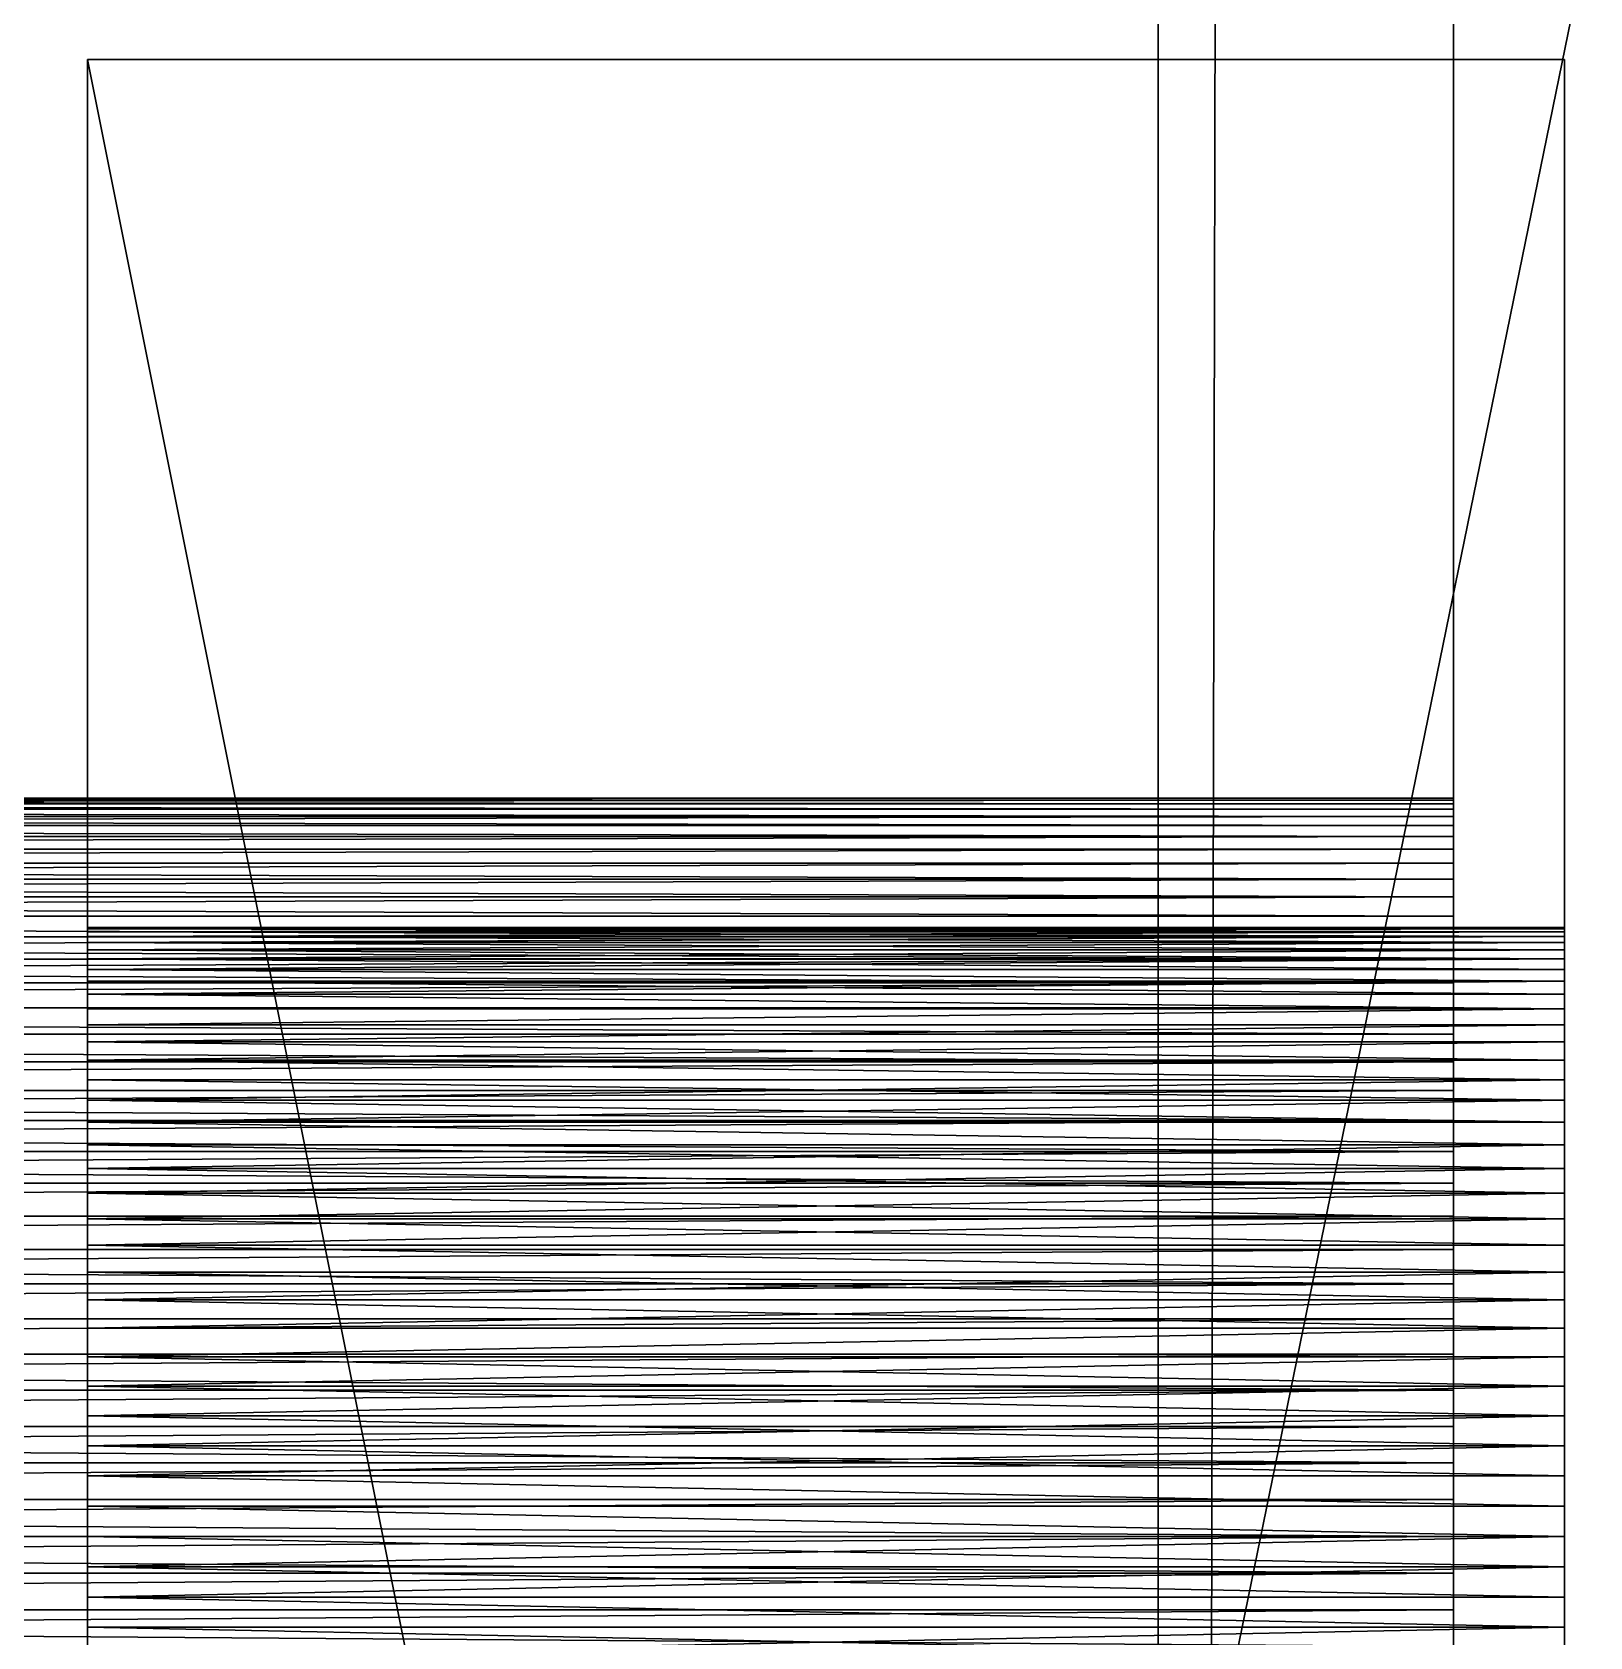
# Model space of a CAD drawing. Header units: millimetres. Extents: x 0 to 520, y -2 to 382.
# Drawn here: x 506.15 to 510.369, y 75.728 to 80.074 of the extents above; entities that cross this region are included whole.
import ezdxf

# ---------------------------------------------------------------- set-up
doc = ezdxf.new("R2010")
doc.units = ezdxf.units.MM

msp = doc.modelspace()

# ---------------------------------------------------------------- linework, layer by layer
at = {"layer": 'BRASS', "color": 52}
for points in [[(499.5, 359.5, 90), (520, 380, 90), (499.5, 20.5, 90)], [(499.5, 20.5, 90), (520, 380, 90), (520, 0, 90)], [(520, 380, 98), (510, 370, 98), (510, 10, 98)], [(520, 380, 98), (510, 10, 98), (520, 0, 98)], [(510, 370, 102.2), (509.2, 369.2, 102.2), (509.2, 10.8, 102.2)], [(510, 370, 102.2), (509.2, 10.8, 102.2), (510, 10, 102.2)], [(510, 10, 102.2), (510, 10, 98), (510, 370, 98)], [(510, 10, 102.2), (510, 370, 98), (510, 370, 102.2)], [(509.2, 369.2, 103), (10.8, 369.2, 103), (10.8, 10.8, 103)], [(509.2, 369.2, 103), (10.8, 10.8, 103), (509.2, 10.8, 103)], [(509.2, 10.8, 103), (509.2, 10.8, 102.2), (509.2, 369.2, 102.2)], [(509.2, 10.8, 103), (509.2, 369.2, 102.2), (509.2, 369.2, 103)], [(506.3, 80, 69), (506.3, 80, 85), (510.3, 80, 69)], [(510.3, 80, 69), (506.3, 80, 85), (510.3, 80, 85)], [(510.3, 60, 85), (510.3, 80, 85), (506.3, 80, 85)], [(506.3, 60, 85), (510.3, 60, 85), (506.3, 80, 85)], [(510.3, 80, 69), (510.3, 60, 69), (506.3, 80, 69)], [(510.3, 60, 69), (506.3, 60, 69), (506.3, 80, 69)], [(506.3, 80, 69), (506.3, 60, 69), (506.3, 64.3269, 70.3827)], [(506.3, 80, 69), (506.3, 64.3269, 70.3827), (506.3, 75.6731, 70.3827)], [(506.3, 80, 69), (506.3, 77.504, 71.3214), (506.3, 77.5359, 71.3972)], [(506.3, 80, 69), (506.3, 77.4683, 71.2473), (506.3, 77.504, 71.3214)], [(506.3, 80, 69), (506.3, 77.4289, 71.175), (506.3, 77.4683, 71.2473)], [(506.3, 80, 69), (506.3, 77.386, 71.1048), (506.3, 77.4289, 71.175)], [(506.3, 80, 69), (506.3, 77.3397, 71.0368), (506.3, 77.386, 71.1048)], [(506.3, 80, 69), (506.3, 77.29, 70.9712), (506.3, 77.3397, 71.0368)], [(506.3, 80, 69), (506.3, 77.2371, 70.9082), (506.3, 77.29, 70.9712)], [(506.3, 80, 69), (506.3, 77.1812, 70.8479), (506.3, 77.2371, 70.9082)], [(506.3, 80, 69), (506.3, 77.1223, 70.7905), (506.3, 77.1812, 70.8479)], [(506.3, 80, 69), (506.3, 77.0606, 70.736), (506.3, 77.1223, 70.7905)], [(506.3, 80, 69), (506.3, 76.9963, 70.6847), (506.3, 77.0606, 70.736)], [(506.3, 80, 69), (506.3, 76.9295, 70.6367), (506.3, 76.9963, 70.6847)], [(506.3, 80, 69), (506.3, 76.8604, 70.5921), (506.3, 76.9295, 70.6367)], [(506.3, 80, 69), (506.3, 76.7891, 70.5509), (506.3, 76.8604, 70.5921)], [(506.3, 80, 69), (506.3, 76.7159, 70.5134), (506.3, 76.7891, 70.5509)], [(506.3, 80, 69), (506.3, 76.6409, 70.4796), (506.3, 76.7159, 70.5134)], [(506.3, 80, 69), (506.3, 76.5643, 70.4495), (506.3, 76.6409, 70.4796)], [(506.3, 80, 69), (506.3, 76.4863, 70.4233), (506.3, 76.5643, 70.4495)], [(506.3, 80, 69), (506.3, 76.4071, 70.401), (506.3, 76.4863, 70.4233)], [(506.3, 80, 69), (506.3, 76.3269, 70.3827), (506.3, 76.4071, 70.401)], [(506.3, 80, 69), (506.3, 76.2459, 70.3684), (506.3, 76.3269, 70.3827)], [(506.3, 80, 69), (506.3, 76.1643, 70.3582), (506.3, 76.2459, 70.3684)], [(506.3, 80, 69), (506.3, 76.0822, 70.3521), (506.3, 76.1643, 70.3582)], [(506.3, 80, 69), (506.3, 76, 70.35), (506.3, 76.0822, 70.3521)], [(506.3, 80, 69), (506.3, 75.9178, 70.3521), (506.3, 76, 70.35)], [(506.3, 80, 69), (506.3, 75.8357, 70.3582), (506.3, 75.9178, 70.3521)], [(506.3, 80, 69), (506.3, 75.7541, 70.3684), (506.3, 75.8357, 70.3582)], [(506.3, 80, 69), (506.3, 75.6731, 70.3827), (506.3, 75.7541, 70.3684)], [(506.3, 77.5641, 71.4745), (506.3, 80, 69), (506.3, 77.5359, 71.3972)], [(506.3, 77.5883, 71.5531), (506.3, 80, 69), (506.3, 77.5641, 71.4745)], [(506.3, 77.6086, 71.6328), (506.3, 80, 69), (506.3, 77.5883, 71.5531)], [(506.3, 77.6249, 71.7135), (506.3, 80, 69), (506.3, 77.6086, 71.6328)], [(506.3, 77.6372, 71.7948), (506.3, 80, 69), (506.3, 77.6249, 71.7135)], [(506.3, 77.6454, 71.8767), (506.3, 80, 69), (506.3, 77.6372, 71.7948)], [(506.3, 77.6495, 71.9589), (506.3, 80, 69), (506.3, 77.6454, 71.8767)], [(506.3, 77.6495, 72.0411), (506.3, 80, 69), (506.3, 77.6495, 71.9589)], [(506.3, 77.6454, 72.1233), (506.3, 80, 69), (506.3, 77.6495, 72.0411)], [(506.3, 77.6372, 72.2052), (506.3, 80, 69), (506.3, 77.6454, 72.1233)], [(506.3, 77.6249, 72.2865), (506.3, 80, 69), (506.3, 77.6372, 72.2052)], [(506.3, 77.6086, 72.3672), (506.3, 80, 69), (506.3, 77.6249, 72.2865)], [(506.3, 77.5883, 72.4469), (506.3, 80, 69), (506.3, 77.6086, 72.3672)], [(506.3, 77.5641, 72.5255), (506.3, 80, 69), (506.3, 77.5883, 72.4469)], [(506.3, 77.5359, 72.6028), (506.3, 80, 69), (506.3, 77.5641, 72.5255)], [(506.3, 77.504, 72.6786), (506.3, 80, 69), (506.3, 77.5359, 72.6028)], [(506.3, 80, 85), (506.3, 64.8604, 73.4079), (506.3, 60, 85)], [(506.3, 80, 85), (506.3, 76.0822, 73.6479), (506.3, 76, 73.65)], [(506.3, 80, 85), (506.3, 76.1643, 73.6418), (506.3, 76.0822, 73.6479)], [(506.3, 80, 85), (506.3, 76.2459, 73.6316), (506.3, 76.1643, 73.6418)], [(506.3, 80, 85), (506.3, 76.3269, 73.6173), (506.3, 76.2459, 73.6316)], [(506.3, 80, 85), (506.3, 76.4071, 73.599), (506.3, 76.3269, 73.6173)], [(506.3, 80, 85), (506.3, 80, 69), (506.3, 77.504, 72.6786)], [(506.3, 80, 85), (506.3, 76.4863, 73.5767), (506.3, 76.4071, 73.599)], [(506.3, 80, 85), (506.3, 76.5643, 73.5505), (506.3, 76.4863, 73.5767)], [(506.3, 80, 85), (506.3, 76.6409, 73.5204), (506.3, 76.5643, 73.5505)], [(506.3, 80, 85), (506.3, 76.7159, 73.4866), (506.3, 76.6409, 73.5204)], [(506.3, 80, 85), (506.3, 76.7891, 73.4491), (506.3, 76.7159, 73.4866)], [(506.3, 80, 85), (506.3, 76.8604, 73.4079), (506.3, 76.7891, 73.4491)], [(506.3, 80, 85), (506.3, 76.9295, 73.3633), (506.3, 76.8604, 73.4079)], [(506.3, 80, 85), (506.3, 76.9963, 73.3153), (506.3, 76.9295, 73.3633)], [(506.3, 80, 85), (506.3, 77.0606, 73.264), (506.3, 76.9963, 73.3153)], [(506.3, 80, 85), (506.3, 75.2109, 73.4491), (506.3, 75.1396, 73.4079)], [(506.3, 80, 85), (506.3, 77.1223, 73.2095), (506.3, 77.0606, 73.264)], [(506.3, 80, 85), (506.3, 75.2841, 73.4866), (506.3, 75.2109, 73.4491)], [(506.3, 80, 85), (506.3, 77.1812, 73.1521), (506.3, 77.1223, 73.2095)], [(506.3, 80, 85), (506.3, 75.3591, 73.5204), (506.3, 75.2841, 73.4866)], [(506.3, 80, 85), (506.3, 77.2371, 73.0918), (506.3, 77.1812, 73.1521)], [(506.3, 80, 85), (506.3, 75.4357, 73.5505), (506.3, 75.3591, 73.5204)], [(506.3, 80, 85), (506.3, 77.29, 73.0288), (506.3, 77.2371, 73.0918)], [(506.3, 80, 85), (506.3, 75.5137, 73.5767), (506.3, 75.4357, 73.5505)], [(506.3, 80, 85), (506.3, 77.3397, 72.9632), (506.3, 77.29, 73.0288)], [(506.3, 80, 85), (506.3, 75.5929, 73.599), (506.3, 75.5137, 73.5767)], [(506.3, 80, 85), (506.3, 77.386, 72.8952), (506.3, 77.3397, 72.9632)], [(506.3, 80, 85), (506.3, 75.6731, 73.6173), (506.3, 75.5929, 73.599)], [(506.3, 80, 85), (506.3, 77.4289, 72.825), (506.3, 77.386, 72.8952)], [(506.3, 80, 85), (506.3, 75.7541, 73.6316), (506.3, 75.6731, 73.6173)], [(506.3, 80, 85), (506.3, 77.4683, 72.7527), (506.3, 77.4289, 72.825)], [(506.3, 80, 85), (506.3, 75.8357, 73.6418), (506.3, 75.7541, 73.6316)], [(506.3, 80, 85), (506.3, 77.504, 72.6786), (506.3, 77.4683, 72.7527)], [(506.3, 80, 85), (506.3, 75.1396, 73.4079), (506.3, 64.8604, 73.4079)], [(506.3, 80, 85), (506.3, 75.9178, 73.6479), (506.3, 75.8357, 73.6418)], [(506.3, 80, 85), (506.3, 76, 73.65), (506.3, 75.9178, 73.6479)], [(510.3, 60, 69), (510.3, 80, 69), (510.3, 64.3269, 70.3827)], [(510.3, 64.3269, 70.3827), (510.3, 80, 69), (510.3, 75.6731, 70.3827)], [(510.3, 77.504, 71.3214), (510.3, 80, 69), (510.3, 77.5359, 71.3972)], [(510.3, 77.4683, 71.2473), (510.3, 80, 69), (510.3, 77.504, 71.3214)], [(510.3, 77.4289, 71.175), (510.3, 80, 69), (510.3, 77.4683, 71.2473)], [(510.3, 77.386, 71.1048), (510.3, 80, 69), (510.3, 77.4289, 71.175)], [(510.3, 77.3397, 71.0368), (510.3, 80, 69), (510.3, 77.386, 71.1048)], [(510.3, 77.29, 70.9712), (510.3, 80, 69), (510.3, 77.3397, 71.0368)], [(510.3, 77.2371, 70.9082), (510.3, 80, 69), (510.3, 77.29, 70.9712)], [(510.3, 77.1812, 70.8479), (510.3, 80, 69), (510.3, 77.2371, 70.9082)], [(510.3, 77.1223, 70.7905), (510.3, 80, 69), (510.3, 77.1812, 70.8479)], [(510.3, 77.0606, 70.736), (510.3, 80, 69), (510.3, 77.1223, 70.7905)], [(510.3, 76.9963, 70.6847), (510.3, 80, 69), (510.3, 77.0606, 70.736)], [(510.3, 76.9295, 70.6367), (510.3, 80, 69), (510.3, 76.9963, 70.6847)], [(510.3, 76.8604, 70.5921), (510.3, 80, 69), (510.3, 76.9295, 70.6367)], [(510.3, 76.7891, 70.5509), (510.3, 80, 69), (510.3, 76.8604, 70.5921)], [(510.3, 76.7159, 70.5134), (510.3, 80, 69), (510.3, 76.7891, 70.5509)], [(510.3, 76.6409, 70.4796), (510.3, 80, 69), (510.3, 76.7159, 70.5134)], [(510.3, 76.5643, 70.4495), (510.3, 80, 69), (510.3, 76.6409, 70.4796)], [(510.3, 76.4863, 70.4233), (510.3, 80, 69), (510.3, 76.5643, 70.4495)], [(510.3, 76.4071, 70.401), (510.3, 80, 69), (510.3, 76.4863, 70.4233)], [(510.3, 76.3269, 70.3827), (510.3, 80, 69), (510.3, 76.4071, 70.401)], [(510.3, 76.2459, 70.3684), (510.3, 80, 69), (510.3, 76.3269, 70.3827)], [(510.3, 76.1643, 70.3582), (510.3, 80, 69), (510.3, 76.2459, 70.3684)], [(510.3, 76.0822, 70.3521), (510.3, 80, 69), (510.3, 76.1643, 70.3582)], [(510.3, 76, 70.35), (510.3, 80, 69), (510.3, 76.0822, 70.3521)], [(510.3, 75.9178, 70.3521), (510.3, 80, 69), (510.3, 76, 70.35)], [(510.3, 75.8357, 70.3582), (510.3, 80, 69), (510.3, 75.9178, 70.3521)], [(510.3, 75.7541, 70.3684), (510.3, 80, 69), (510.3, 75.8357, 70.3582)], [(510.3, 75.6731, 70.3827), (510.3, 80, 69), (510.3, 75.7541, 70.3684)], [(510.3, 80, 69), (510.3, 77.5641, 71.4745), (510.3, 77.5359, 71.3972)], [(510.3, 80, 69), (510.3, 77.5883, 71.5531), (510.3, 77.5641, 71.4745)], [(510.3, 80, 69), (510.3, 77.6086, 71.6328), (510.3, 77.5883, 71.5531)], [(510.3, 80, 69), (510.3, 77.6249, 71.7135), (510.3, 77.6086, 71.6328)], [(510.3, 80, 69), (510.3, 77.6372, 71.7948), (510.3, 77.6249, 71.7135)], [(510.3, 80, 69), (510.3, 77.6454, 71.8767), (510.3, 77.6372, 71.7948)], [(510.3, 80, 69), (510.3, 77.6495, 71.9589), (510.3, 77.6454, 71.8767)], [(510.3, 80, 69), (510.3, 77.6495, 72.0411), (510.3, 77.6495, 71.9589)], [(510.3, 80, 69), (510.3, 77.6454, 72.1233), (510.3, 77.6495, 72.0411)], [(510.3, 80, 69), (510.3, 77.6372, 72.2052), (510.3, 77.6454, 72.1233)], [(510.3, 80, 69), (510.3, 77.6249, 72.2865), (510.3, 77.6372, 72.2052)], [(510.3, 80, 69), (510.3, 77.6086, 72.3672), (510.3, 77.6249, 72.2865)], [(510.3, 80, 69), (510.3, 77.5883, 72.4469), (510.3, 77.6086, 72.3672)], [(510.3, 80, 69), (510.3, 77.5641, 72.5255), (510.3, 77.5883, 72.4469)], [(510.3, 80, 69), (510.3, 77.5359, 72.6028), (510.3, 77.5641, 72.5255)], [(510.3, 80, 69), (510.3, 77.504, 72.6786), (510.3, 77.5359, 72.6028)], [(510.3, 64.8604, 73.4079), (510.3, 80, 85), (510.3, 60, 85)], [(510.3, 76.0822, 73.6479), (510.3, 80, 85), (510.3, 76, 73.65)], [(510.3, 76.1643, 73.6418), (510.3, 80, 85), (510.3, 76.0822, 73.6479)], [(510.3, 76.2459, 73.6316), (510.3, 80, 85), (510.3, 76.1643, 73.6418)], [(510.3, 76.3269, 73.6173), (510.3, 80, 85), (510.3, 76.2459, 73.6316)], [(510.3, 76.4071, 73.599), (510.3, 80, 85), (510.3, 76.3269, 73.6173)], [(510.3, 80, 69), (510.3, 80, 85), (510.3, 77.504, 72.6786)], [(510.3, 76.4863, 73.5767), (510.3, 80, 85), (510.3, 76.4071, 73.599)], [(510.3, 76.5643, 73.5505), (510.3, 80, 85), (510.3, 76.4863, 73.5767)], [(510.3, 76.6409, 73.5204), (510.3, 80, 85), (510.3, 76.5643, 73.5505)], [(510.3, 76.7159, 73.4866), (510.3, 80, 85), (510.3, 76.6409, 73.5204)], [(510.3, 76.7891, 73.4491), (510.3, 80, 85), (510.3, 76.7159, 73.4866)], [(510.3, 76.8604, 73.4079), (510.3, 80, 85), (510.3, 76.7891, 73.4491)], [(510.3, 76.9295, 73.3633), (510.3, 80, 85), (510.3, 76.8604, 73.4079)], [(510.3, 76.9963, 73.3153), (510.3, 80, 85), (510.3, 76.9295, 73.3633)], [(510.3, 77.0606, 73.264), (510.3, 80, 85), (510.3, 76.9963, 73.3153)], [(510.3, 75.2109, 73.4491), (510.3, 80, 85), (510.3, 75.1396, 73.4079)], [(510.3, 77.1223, 73.2095), (510.3, 80, 85), (510.3, 77.0606, 73.264)], [(510.3, 75.2841, 73.4866), (510.3, 80, 85), (510.3, 75.2109, 73.4491)], [(510.3, 77.1812, 73.1521), (510.3, 80, 85), (510.3, 77.1223, 73.2095)], [(510.3, 75.3591, 73.5204), (510.3, 80, 85), (510.3, 75.2841, 73.4866)], [(510.3, 77.2371, 73.0918), (510.3, 80, 85), (510.3, 77.1812, 73.1521)], [(510.3, 75.4357, 73.5505), (510.3, 80, 85), (510.3, 75.3591, 73.5204)], [(510.3, 77.29, 73.0288), (510.3, 80, 85), (510.3, 77.2371, 73.0918)], [(510.3, 75.5137, 73.5767), (510.3, 80, 85), (510.3, 75.4357, 73.5505)], [(510.3, 77.3397, 72.9632), (510.3, 80, 85), (510.3, 77.29, 73.0288)], [(510.3, 75.5929, 73.599), (510.3, 80, 85), (510.3, 75.5137, 73.5767)], [(510.3, 77.386, 72.8952), (510.3, 80, 85), (510.3, 77.3397, 72.9632)], [(510.3, 75.6731, 73.6173), (510.3, 80, 85), (510.3, 75.5929, 73.599)], [(510.3, 77.4289, 72.825), (510.3, 80, 85), (510.3, 77.386, 72.8952)], [(510.3, 75.7541, 73.6316), (510.3, 80, 85), (510.3, 75.6731, 73.6173)], [(510.3, 77.4683, 72.7527), (510.3, 80, 85), (510.3, 77.4289, 72.825)], [(510.3, 75.8357, 73.6418), (510.3, 80, 85), (510.3, 75.7541, 73.6316)], [(510.3, 77.504, 72.6786), (510.3, 80, 85), (510.3, 77.4683, 72.7527)], [(510.3, 75.1396, 73.4079), (510.3, 80, 85), (510.3, 64.8604, 73.4079)], [(510.3, 75.9178, 73.6479), (510.3, 80, 85), (510.3, 75.8357, 73.6418)], [(510.3, 76, 73.65), (510.3, 80, 85), (510.3, 75.9178, 73.6479)], [(510.3, 77.6454, 72.1233), (506.3, 77.6495, 72.0411), (510.3, 77.6495, 72.0411)], [(506.3, 77.6454, 72.1233), (506.3, 77.6495, 72.0411), (510.3, 77.6454, 72.1233)], [(510.3, 77.6495, 72.0411), (506.3, 77.6495, 71.9589), (510.3, 77.6495, 71.9589)], [(510.3, 77.6495, 71.9589), (506.3, 77.6495, 71.9589), (510.3, 77.6454, 71.8767)], [(506.3, 77.6495, 72.0411), (506.3, 77.6495, 71.9589), (510.3, 77.6495, 72.0411)], [(506.3, 77.6495, 71.9589), (506.3, 77.6454, 71.8767), (510.3, 77.6454, 71.8767)], [(510.3, 77.6372, 72.2052), (506.3, 77.6454, 72.1233), (510.3, 77.6454, 72.1233)], [(506.3, 77.6372, 72.2052), (506.3, 77.6454, 72.1233), (510.3, 77.6372, 72.2052)], [(510.3, 77.6454, 71.8767), (506.3, 77.6372, 71.7948), (510.3, 77.6372, 71.7948)], [(506.3, 77.6454, 71.8767), (506.3, 77.6372, 71.7948), (510.3, 77.6454, 71.8767)], [(510.3, 77.6249, 72.2865), (506.3, 77.6372, 72.2052), (510.3, 77.6372, 72.2052)], [(506.3, 77.6249, 72.2865), (506.3, 77.6372, 72.2052), (510.3, 77.6249, 72.2865)], [(510.3, 77.6372, 71.7948), (506.3, 77.6249, 71.7135), (510.3, 77.6249, 71.7135)], [(506.3, 77.6372, 71.7948), (506.3, 77.6249, 71.7135), (510.3, 77.6372, 71.7948)], [(510.3, 77.6086, 72.3672), (506.3, 77.6249, 72.2865), (510.3, 77.6249, 72.2865)], [(506.3, 77.6086, 72.3672), (506.3, 77.6249, 72.2865), (510.3, 77.6086, 72.3672)], [(510.3, 77.6249, 71.7135), (506.3, 77.6086, 71.6328), (510.3, 77.6086, 71.6328)], [(506.3, 77.6249, 71.7135), (506.3, 77.6086, 71.6328), (510.3, 77.6249, 71.7135)], [(510.3, 77.5883, 72.4469), (506.3, 77.6086, 72.3672), (510.3, 77.6086, 72.3672)], [(506.3, 77.5883, 72.4469), (506.3, 77.6086, 72.3672), (510.3, 77.5883, 72.4469)], [(506.3, 77.6086, 71.6328), (506.3, 77.5883, 71.5531), (510.3, 77.6086, 71.6328)], [(510.3, 77.6086, 71.6328), (506.3, 77.5883, 71.5531), (510.3, 77.5883, 71.5531)], [(510.3, 77.5641, 72.5255), (506.3, 77.5883, 72.4469), (510.3, 77.5883, 72.4469)], [(506.3, 77.5641, 72.5255), (506.3, 77.5883, 72.4469), (510.3, 77.5641, 72.5255)], [(506.3, 77.5883, 71.5531), (506.3, 77.5641, 71.4745), (510.3, 77.5883, 71.5531)], [(510.3, 77.5883, 71.5531), (506.3, 77.5641, 71.4745), (510.3, 77.5641, 71.4745)], [(510.3, 77.5359, 72.6028), (506.3, 77.5641, 72.5255), (510.3, 77.5641, 72.5255)], [(506.3, 77.5359, 72.6028), (506.3, 77.5641, 72.5255), (510.3, 77.5359, 72.6028)], [(506.3, 77.5641, 71.4745), (506.3, 77.5359, 71.3972), (510.3, 77.5641, 71.4745)], [(510.3, 77.5641, 71.4745), (506.3, 77.5359, 71.3972), (510.3, 77.5359, 71.3972)], [(510.3, 77.504, 72.6786), (506.3, 77.5359, 72.6028), (510.3, 77.5359, 72.6028)], [(506.3, 77.504, 72.6786), (506.3, 77.5359, 72.6028), (510.3, 77.504, 72.6786)], [(510.3, 77.5359, 71.3972), (506.3, 77.5359, 71.3972), (510.3, 77.504, 71.3214)], [(506.3, 77.5359, 71.3972), (506.3, 77.504, 71.3214), (510.3, 77.504, 71.3214)], [(510.3, 77.4683, 72.7527), (506.3, 77.504, 72.6786), (510.3, 77.504, 72.6786)], [(506.3, 77.4683, 72.7527), (506.3, 77.504, 72.6786), (510.3, 77.4683, 72.7527)], [(506.3, 77.504, 71.3214), (506.3, 77.4683, 71.2473), (510.3, 77.504, 71.3214)], [(510.3, 77.504, 71.3214), (506.3, 77.4683, 71.2473), (510.3, 77.4683, 71.2473)], [(506.3, 77.4289, 72.825), (506.3, 77.4683, 72.7527), (510.3, 77.4289, 72.825)], [(510.3, 77.4289, 72.825), (506.3, 77.4683, 72.7527), (510.3, 77.4683, 72.7527)], [(510.3, 77.4683, 71.2473), (506.3, 77.4683, 71.2473), (510.3, 77.4289, 71.175)], [(506.3, 77.4683, 71.2473), (506.3, 77.4289, 71.175), (510.3, 77.4289, 71.175)], [(510.3, 77.386, 72.8952), (506.3, 77.386, 72.8952), (510.3, 77.4289, 72.825)], [(506.3, 77.386, 72.8952), (506.3, 77.4289, 72.825), (510.3, 77.4289, 72.825)], [(506.3, 77.4289, 71.175), (506.3, 77.386, 71.1048), (510.3, 77.4289, 71.175)], [(510.3, 77.4289, 71.175), (506.3, 77.386, 71.1048), (510.3, 77.386, 71.1048)], [(510.3, 77.3397, 72.9632), (506.3, 77.3397, 72.9632), (510.3, 77.386, 72.8952)], [(506.3, 77.3397, 72.9632), (506.3, 77.386, 72.8952), (510.3, 77.386, 72.8952)], [(506.3, 77.386, 71.1048), (506.3, 77.3397, 71.0368), (510.3, 77.386, 71.1048)], [(510.3, 77.386, 71.1048), (506.3, 77.3397, 71.0368), (510.3, 77.3397, 71.0368)], [(506.3, 77.29, 73.0288), (506.3, 77.3397, 72.9632), (510.3, 77.29, 73.0288)], [(510.3, 77.29, 73.0288), (506.3, 77.3397, 72.9632), (510.3, 77.3397, 72.9632)], [(506.3, 77.3397, 71.0368), (506.3, 77.29, 70.9712), (510.3, 77.3397, 71.0368)], [(510.3, 77.3397, 71.0368), (506.3, 77.29, 70.9712), (510.3, 77.29, 70.9712)], [(506.3, 77.2371, 73.0918), (506.3, 77.29, 73.0288), (510.3, 77.2371, 73.0918)], [(510.3, 77.2371, 73.0918), (506.3, 77.29, 73.0288), (510.3, 77.29, 73.0288)], [(510.3, 77.29, 70.9712), (506.3, 77.29, 70.9712), (510.3, 77.2371, 70.9082)], [(506.3, 77.29, 70.9712), (506.3, 77.2371, 70.9082), (510.3, 77.2371, 70.9082)], [(506.3, 77.1812, 73.1521), (506.3, 77.2371, 73.0918), (510.3, 77.1812, 73.1521)], [(510.3, 77.1812, 73.1521), (506.3, 77.2371, 73.0918), (510.3, 77.2371, 73.0918)], [(506.3, 77.2371, 70.9082), (506.3, 77.1812, 70.8479), (510.3, 77.2371, 70.9082)], [(510.3, 77.2371, 70.9082), (506.3, 77.1812, 70.8479), (510.3, 77.1812, 70.8479)], [(506.3, 77.1223, 73.2095), (506.3, 77.1812, 73.1521), (510.3, 77.1223, 73.2095)], [(510.3, 77.1223, 73.2095), (506.3, 77.1812, 73.1521), (510.3, 77.1812, 73.1521)], [(506.3, 77.1812, 70.8479), (506.3, 77.1223, 70.7905), (510.3, 77.1812, 70.8479)], [(510.3, 77.1812, 70.8479), (506.3, 77.1223, 70.7905), (510.3, 77.1223, 70.7905)], [(506.3, 77.0606, 73.264), (506.3, 77.1223, 73.2095), (510.3, 77.0606, 73.264)], [(510.3, 77.0606, 73.264), (506.3, 77.1223, 73.2095), (510.3, 77.1223, 73.2095)], [(510.3, 77.1223, 70.7905), (506.3, 77.1223, 70.7905), (510.3, 77.0606, 70.736)], [(506.3, 77.1223, 70.7905), (506.3, 77.0606, 70.736), (510.3, 77.0606, 70.736)], [(506.3, 76.9963, 73.3153), (506.3, 77.0606, 73.264), (510.3, 76.9963, 73.3153)], [(510.3, 76.9963, 73.3153), (506.3, 77.0606, 73.264), (510.3, 77.0606, 73.264)], [(506.3, 77.0606, 70.736), (506.3, 76.9963, 70.6847), (510.3, 77.0606, 70.736)], [(510.3, 77.0606, 70.736), (506.3, 76.9963, 70.6847), (510.3, 76.9963, 70.6847)], [(506.3, 76.9295, 73.3633), (506.3, 76.9963, 73.3153), (510.3, 76.9295, 73.3633)], [(510.3, 76.9295, 73.3633), (506.3, 76.9963, 73.3153), (510.3, 76.9963, 73.3153)], [(506.3, 76.9963, 70.6847), (506.3, 76.9295, 70.6367), (510.3, 76.9963, 70.6847)], [(510.3, 76.9963, 70.6847), (506.3, 76.9295, 70.6367), (510.3, 76.9295, 70.6367)], [(506.3, 76.8604, 73.4079), (506.3, 76.9295, 73.3633), (510.3, 76.8604, 73.4079)], [(510.3, 76.8604, 73.4079), (506.3, 76.9295, 73.3633), (510.3, 76.9295, 73.3633)], [(506.3, 76.9295, 70.6367), (506.3, 76.8604, 70.5921), (510.3, 76.9295, 70.6367)], [(510.3, 76.9295, 70.6367), (506.3, 76.8604, 70.5921), (510.3, 76.8604, 70.5921)], [(506.3, 76.7891, 73.4491), (506.3, 76.8604, 73.4079), (510.3, 76.7891, 73.4491)], [(510.3, 76.7891, 73.4491), (506.3, 76.8604, 73.4079), (510.3, 76.8604, 73.4079)], [(506.3, 76.8604, 70.5921), (506.3, 76.7891, 70.5509), (510.3, 76.8604, 70.5921)], [(510.3, 76.8604, 70.5921), (506.3, 76.7891, 70.5509), (510.3, 76.7891, 70.5509)], [(510.3, 76.7159, 73.4866), (506.3, 76.7891, 73.4491), (510.3, 76.7891, 73.4491)], [(506.3, 76.7159, 73.4866), (506.3, 76.7891, 73.4491), (510.3, 76.7159, 73.4866)], [(510.3, 76.7891, 70.5509), (506.3, 76.7891, 70.5509), (510.3, 76.7159, 70.5134)], [(506.3, 76.7891, 70.5509), (506.3, 76.7159, 70.5134), (510.3, 76.7159, 70.5134)], [(510.3, 76.6409, 73.5204), (506.3, 76.7159, 73.4866), (510.3, 76.7159, 73.4866)], [(506.3, 76.6409, 73.5204), (506.3, 76.7159, 73.4866), (510.3, 76.6409, 73.5204)], [(506.3, 76.7159, 70.5134), (506.3, 76.6409, 70.4796), (510.3, 76.7159, 70.5134)], [(510.3, 76.7159, 70.5134), (506.3, 76.6409, 70.4796), (510.3, 76.6409, 70.4796)], [(510.3, 76.5643, 73.5505), (506.3, 76.6409, 73.5204), (510.3, 76.6409, 73.5204)], [(506.3, 76.5643, 73.5505), (506.3, 76.6409, 73.5204), (510.3, 76.5643, 73.5505)], [(506.3, 76.6409, 70.4796), (506.3, 76.5643, 70.4495), (510.3, 76.6409, 70.4796)], [(510.3, 76.6409, 70.4796), (506.3, 76.5643, 70.4495), (510.3, 76.5643, 70.4495)], [(510.3, 76.4863, 73.5767), (506.3, 76.4863, 73.5767), (510.3, 76.5643, 73.5505)], [(506.3, 76.4863, 73.5767), (506.3, 76.5643, 73.5505), (510.3, 76.5643, 73.5505)], [(506.3, 76.5643, 70.4495), (506.3, 76.4863, 70.4233), (510.3, 76.5643, 70.4495)], [(510.3, 76.5643, 70.4495), (506.3, 76.4863, 70.4233), (510.3, 76.4863, 70.4233)], [(510.3, 76.4071, 73.599), (506.3, 76.4863, 73.5767), (510.3, 76.4863, 73.5767)], [(506.3, 76.4071, 73.599), (506.3, 76.4863, 73.5767), (510.3, 76.4071, 73.599)], [(510.3, 76.4863, 70.4233), (506.3, 76.4071, 70.401), (510.3, 76.4071, 70.401)], [(506.3, 76.4863, 70.4233), (506.3, 76.4071, 70.401), (510.3, 76.4863, 70.4233)], [(510.3, 76.3269, 73.6173), (506.3, 76.4071, 73.599), (510.3, 76.4071, 73.599)], [(506.3, 76.3269, 73.6173), (506.3, 76.4071, 73.599), (510.3, 76.3269, 73.6173)], [(510.3, 76.4071, 70.401), (506.3, 76.3269, 70.3827), (510.3, 76.3269, 70.3827)], [(506.3, 76.4071, 70.401), (506.3, 76.3269, 70.3827), (510.3, 76.4071, 70.401)], [(510.3, 76.2459, 73.6316), (506.3, 76.3269, 73.6173), (510.3, 76.3269, 73.6173)], [(506.3, 76.2459, 73.6316), (506.3, 76.3269, 73.6173), (510.3, 76.2459, 73.6316)], [(510.3, 76.3269, 70.3827), (506.3, 76.2459, 70.3684), (510.3, 76.2459, 70.3684)], [(506.3, 76.3269, 70.3827), (506.3, 76.2459, 70.3684), (510.3, 76.3269, 70.3827)], [(510.3, 76.1643, 73.6418), (506.3, 76.2459, 73.6316), (510.3, 76.2459, 73.6316)], [(506.3, 76.1643, 73.6418), (506.3, 76.2459, 73.6316), (510.3, 76.1643, 73.6418)], [(510.3, 76.2459, 70.3684), (506.3, 76.1643, 70.3582), (510.3, 76.1643, 70.3582)], [(506.3, 76.2459, 70.3684), (506.3, 76.1643, 70.3582), (510.3, 76.2459, 70.3684)], [(510.3, 76.0822, 73.6479), (506.3, 76.1643, 73.6418), (510.3, 76.1643, 73.6418)], [(506.3, 76.0822, 73.6479), (506.3, 76.1643, 73.6418), (510.3, 76.0822, 73.6479)], [(510.3, 76.1643, 70.3582), (506.3, 76.1643, 70.3582), (510.3, 76.0822, 70.3521)], [(506.3, 76.1643, 70.3582), (506.3, 76.0822, 70.3521), (510.3, 76.0822, 70.3521)], [(506.3, 76, 73.65), (506.3, 76.0822, 73.6479), (510.3, 76, 73.65)], [(510.3, 76, 73.65), (506.3, 76.0822, 73.6479), (510.3, 76.0822, 73.6479)], [(510.3, 76.0822, 70.3521), (506.3, 76.0822, 70.3521), (510.3, 76, 70.35)], [(506.3, 76.0822, 70.3521), (506.3, 76, 70.35), (510.3, 76, 70.35)], [(506.3, 76, 70.35), (506.3, 75.9178, 70.3521), (510.3, 76, 70.35)], [(510.3, 76, 70.35), (506.3, 75.9178, 70.3521), (510.3, 75.9178, 70.3521)], [(510.3, 75.9178, 73.6479), (506.3, 76, 73.65), (510.3, 76, 73.65)], [(506.3, 75.9178, 73.6479), (506.3, 76, 73.65), (510.3, 75.9178, 73.6479)], [(506.3, 75.9178, 70.3521), (506.3, 75.8357, 70.3582), (510.3, 75.9178, 70.3521)], [(510.3, 75.9178, 70.3521), (506.3, 75.8357, 70.3582), (510.3, 75.8357, 70.3582)], [(506.3, 75.8357, 73.6418), (506.3, 75.9178, 73.6479), (510.3, 75.8357, 73.6418)], [(510.3, 75.8357, 73.6418), (506.3, 75.9178, 73.6479), (510.3, 75.9178, 73.6479)], [(510.3, 75.8357, 70.3582), (506.3, 75.8357, 70.3582), (510.3, 75.7541, 70.3684)], [(506.3, 75.8357, 70.3582), (506.3, 75.7541, 70.3684), (510.3, 75.7541, 70.3684)], [(510.3, 75.7541, 73.6316), (506.3, 75.8357, 73.6418), (510.3, 75.8357, 73.6418)], [(506.3, 75.7541, 73.6316), (506.3, 75.8357, 73.6418), (510.3, 75.7541, 73.6316)], [(506.3, 75.7541, 70.3684), (506.3, 75.6731, 70.3827), (510.3, 75.7541, 70.3684)], [(510.3, 75.7541, 70.3684), (506.3, 75.6731, 70.3827), (510.3, 75.6731, 70.3827)], [(506.3, 75.6731, 73.6173), (506.3, 75.7541, 73.6316), (510.3, 75.6731, 73.6173)], [(510.3, 75.6731, 73.6173), (506.3, 75.7541, 73.6316), (510.3, 75.7541, 73.6316)]]:
    msp.add_3dface(points, dxfattribs=at)
at = {"layer": 'STEEL', "color": 8}
for points in [[(496, 77.9994, 72.0499), (510, 77.9944, 72.1495), (510, 77.9994, 72.0499)], [(496, 77.9994, 72.0499), (496, 77.9944, 72.1495), (510, 77.9944, 72.1495)], [(496, 77.9994, 71.9501), (510, 77.9994, 72.0499), (510, 77.9994, 71.9501)], [(496, 77.9994, 71.9501), (510, 77.9994, 71.9501), (510, 77.9944, 71.8505)], [(496, 77.9994, 71.9501), (496, 77.9994, 72.0499), (510, 77.9994, 72.0499)], [(496, 77.9944, 71.8505), (496, 77.9994, 71.9501), (510, 77.9944, 71.8505)], [(496, 77.9845, 72.2487), (510, 77.9845, 72.2487), (510, 77.9944, 72.1495)], [(496, 77.9944, 72.1495), (496, 77.9845, 72.2487), (510, 77.9944, 72.1495)], [(496, 77.9944, 71.8505), (510, 77.9944, 71.8505), (510, 77.9845, 71.7513)], [(496, 77.9845, 71.7513), (496, 77.9944, 71.8505), (510, 77.9845, 71.7513)], [(496, 77.9845, 72.2487), (510, 77.9696, 72.3473), (510, 77.9845, 72.2487)], [(496, 77.9845, 72.2487), (496, 77.9696, 72.3473), (510, 77.9696, 72.3473)], [(496, 77.9845, 71.7513), (510, 77.9845, 71.7513), (510, 77.9696, 71.6527)], [(496, 77.9696, 71.6527), (496, 77.9845, 71.7513), (510, 77.9696, 71.6527)], [(496, 77.9696, 72.3473), (510, 77.9499, 72.445), (510, 77.9696, 72.3473)], [(496, 77.9696, 72.3473), (496, 77.9499, 72.445), (510, 77.9499, 72.445)], [(496, 77.9696, 71.6527), (510, 77.9696, 71.6527), (510, 77.9499, 71.555)], [(496, 77.9499, 71.555), (496, 77.9696, 71.6527), (510, 77.9499, 71.555)], [(510, 77.9944, 71.8505), (510, 77.9994, 71.9501), (510, 77.9845, 71.7513)], [(510, 77.9845, 71.7513), (510, 77.9994, 72.0499), (510, 77.9696, 71.6527)], [(510, 77.9994, 71.9501), (510, 77.9994, 72.0499), (510, 77.9845, 71.7513)], [(510, 77.9944, 72.1495), (510, 77.9845, 72.2487), (510, 77.9994, 72.0499)], [(510, 77.9994, 72.0499), (510, 77.9252, 72.5417), (510, 77.9696, 71.6527)], [(510, 77.9845, 72.2487), (510, 77.9252, 72.5417), (510, 77.9994, 72.0499)], [(510, 77.9696, 72.3473), (510, 77.9252, 72.5417), (510, 77.9845, 72.2487)], [(510, 77.9499, 71.555), (510, 77.9696, 71.6527), (510, 77.9252, 71.4583)], [(510, 77.9499, 72.445), (510, 77.9252, 72.5417), (510, 77.9696, 72.3473)], [(510, 77.9696, 71.6527), (510, 77.9252, 72.5417), (510, 77.9252, 71.4583)], [(496, 77.9499, 72.445), (510, 77.9252, 72.5417), (510, 77.9499, 72.445)], [(496, 77.9499, 72.445), (496, 77.9252, 72.5417), (510, 77.9252, 72.5417)], [(496, 77.9252, 71.4583), (496, 77.9499, 71.555), (510, 77.9499, 71.555)], [(496, 77.9252, 71.4583), (510, 77.9499, 71.555), (510, 77.9252, 71.4583)], [(496, 77.9252, 72.5417), (510, 77.8959, 72.637), (510, 77.9252, 72.5417)], [(496, 77.9252, 72.5417), (496, 77.8959, 72.637), (510, 77.8959, 72.637)], [(496, 77.9252, 71.4583), (510, 77.9252, 71.4583), (510, 77.8959, 71.363)], [(496, 77.8959, 71.363), (496, 77.9252, 71.4583), (510, 77.8959, 71.363)], [(496, 77.8617, 72.7307), (510, 77.8617, 72.7307), (510, 77.8959, 72.637)], [(496, 77.8959, 72.637), (496, 77.8617, 72.7307), (510, 77.8959, 72.637)], [(496, 77.8617, 71.2693), (496, 77.8959, 71.363), (510, 77.8959, 71.363)], [(496, 77.8617, 71.2693), (510, 77.8959, 71.363), (510, 77.8617, 71.2693)], [(510, 77.8959, 71.363), (510, 77.9252, 71.4583), (510, 77.7797, 71.0876)], [(510, 77.7797, 71.0876), (510, 77.9252, 72.5417), (510, 77.7321, 71)], [(510, 77.7321, 71), (510, 77.9252, 72.5417), (510, 77.6239, 70.8325)], [(510, 77.9252, 71.4583), (510, 77.9252, 72.5417), (510, 77.7797, 71.0876)], [(510, 77.8959, 72.637), (510, 77.7797, 72.9124), (510, 77.9252, 72.5417)], [(510, 77.9252, 72.5417), (510, 77.4317, 73.3965), (510, 77.6239, 70.8325)], [(510, 77.7797, 72.9124), (510, 77.4317, 73.3965), (510, 77.9252, 72.5417)], [(510, 77.8617, 71.2693), (510, 77.8959, 71.363), (510, 77.7797, 71.0876)], [(510, 77.8617, 72.7307), (510, 77.823, 72.8226), (510, 77.8959, 72.637)], [(510, 77.823, 72.8226), (510, 77.7797, 72.9124), (510, 77.8959, 72.637)], [(496, 77.823, 72.8226), (510, 77.823, 72.8226), (510, 77.8617, 72.7307)], [(496, 77.8617, 72.7307), (496, 77.823, 72.8226), (510, 77.8617, 72.7307)], [(496, 77.823, 71.1774), (496, 77.8617, 71.2693), (510, 77.8617, 71.2693)], [(496, 77.823, 71.1774), (510, 77.8617, 71.2693), (510, 77.823, 71.1774)], [(510, 77.823, 71.1774), (510, 77.8617, 71.2693), (510, 77.7797, 71.0876)], [(496, 77.823, 72.8226), (510, 77.7797, 72.9124), (510, 77.823, 72.8226)], [(496, 77.823, 72.8226), (496, 77.7797, 72.9124), (510, 77.7797, 72.9124)], [(496, 77.7797, 71.0876), (496, 77.823, 71.1774), (510, 77.823, 71.1774)], [(496, 77.7797, 71.0876), (510, 77.823, 71.1774), (510, 77.7797, 71.0876)], [(496, 77.7797, 72.9124), (496, 77.7321, 73), (510, 77.7321, 73)], [(496, 77.7797, 72.9124), (510, 77.7321, 73), (510, 77.7797, 72.9124)], [(496, 77.7321, 71), (496, 77.7797, 71.0876), (510, 77.7797, 71.0876)], [(496, 77.7321, 71), (510, 77.7797, 71.0876), (510, 77.7321, 71)], [(510, 77.7321, 73), (510, 77.6801, 73.0851), (510, 77.7797, 72.9124)], [(510, 77.6801, 73.0851), (510, 77.5637, 73.247), (510, 77.7797, 72.9124)], [(510, 77.5637, 73.247), (510, 77.4996, 73.3234), (510, 77.7797, 72.9124)], [(510, 77.4996, 73.3234), (510, 77.4317, 73.3965), (510, 77.7797, 72.9124)], [(496, 77.7321, 73), (496, 77.6801, 73.0851), (510, 77.6801, 73.0851)], [(496, 77.7321, 73), (510, 77.6801, 73.0851), (510, 77.7321, 73)], [(496, 77.6801, 70.9149), (496, 77.7321, 71), (510, 77.7321, 71)], [(496, 77.6801, 70.9149), (510, 77.7321, 71), (510, 77.6801, 70.9149)], [(510, 77.6801, 70.9149), (510, 77.7321, 71), (510, 77.6239, 70.8325)], [(496, 77.6801, 73.0851), (496, 77.6239, 73.1675), (510, 77.6239, 73.1675)], [(496, 77.6801, 73.0851), (510, 77.6239, 73.1675), (510, 77.6801, 73.0851)], [(496, 77.6801, 70.9149), (510, 77.6801, 70.9149), (510, 77.6239, 70.8325)], [(496, 77.6239, 70.8325), (496, 77.6801, 70.9149), (510, 77.6239, 70.8325)], [(510, 77.6239, 73.1675), (510, 77.5637, 73.247), (510, 77.6801, 73.0851)], [(496, 77.6239, 73.1675), (496, 77.5637, 73.247), (510, 77.5637, 73.247)], [(496, 77.6239, 73.1675), (510, 77.5637, 73.247), (510, 77.6239, 73.1675)], [(496, 77.5637, 70.753), (496, 77.6239, 70.8325), (510, 77.6239, 70.8325)], [(496, 77.5637, 70.753), (510, 77.6239, 70.8325), (510, 77.5637, 70.753)], [(510, 77.5637, 70.753), (510, 77.6239, 70.8325), (510, 77.4996, 70.6766)], [(510, 77.6239, 70.8325), (510, 77.4317, 73.3965), (510, 77.4996, 70.6766)], [(496, 77.5637, 73.247), (496, 77.4996, 73.3234), (510, 77.4996, 73.3234)], [(496, 77.5637, 73.247), (510, 77.4996, 73.3234), (510, 77.5637, 73.247)], [(496, 77.4996, 70.6766), (496, 77.5637, 70.753), (510, 77.5637, 70.753)], [(496, 77.4996, 70.6766), (510, 77.5637, 70.753), (510, 77.4996, 70.6766)], [(496, 77.4317, 73.3965), (510, 77.4317, 73.3965), (510, 77.4996, 73.3234)], [(496, 77.4996, 73.3234), (496, 77.4317, 73.3965), (510, 77.4996, 73.3234)], [(496, 77.4317, 70.6035), (496, 77.4996, 70.6766), (510, 77.4996, 70.6766)], [(496, 77.4317, 70.6035), (510, 77.4996, 70.6766), (510, 77.4317, 70.6035)], [(510, 77.4317, 70.6035), (510, 77.4996, 70.6766), (510, 77.1266, 70.3475)], [(510, 77.4996, 70.6766), (510, 77.4317, 73.3965), (510, 77.1266, 70.3475)], [(496, 77.4317, 73.3965), (496, 77.3603, 73.4661), (510, 77.3603, 73.4661)], [(496, 77.4317, 73.3965), (510, 77.3603, 73.4661), (510, 77.4317, 73.3965)], [(496, 77.4317, 70.6035), (510, 77.4317, 70.6035), (510, 77.3603, 70.5339)], [(496, 77.3603, 70.5339), (496, 77.4317, 70.6035), (510, 77.3603, 70.5339)], [(510, 77.3603, 70.5339), (510, 77.4317, 70.6035), (510, 77.1266, 70.3475)], [(510, 77.1266, 70.3475), (510, 77.4317, 73.3965), (510, 77.3603, 73.4661)], [(496, 77.3603, 73.4661), (496, 77.2856, 73.5321), (510, 77.2856, 73.5321)], [(496, 77.3603, 73.4661), (510, 77.2856, 73.5321), (510, 77.3603, 73.4661)], [(496, 77.3603, 70.5339), (510, 77.3603, 70.5339), (510, 77.2856, 70.4679)], [(496, 77.2856, 70.4679), (496, 77.3603, 70.5339), (510, 77.2856, 70.4679)], [(510, 77.2856, 70.4679), (510, 77.3603, 70.5339), (510, 77.1266, 70.3475)], [(510, 76.5895, 70.0889), (510, 77.3603, 73.4661), (510, 76.5895, 73.9111)], [(510, 77.1266, 70.3475), (510, 77.3603, 73.4661), (510, 76.5895, 70.0889)], [(510, 76.8678, 73.8019), (510, 77.3603, 73.4661), (510, 77.2856, 73.5321)], [(510, 76.5895, 73.9111), (510, 77.3603, 73.4661), (510, 76.8678, 73.8019)], [(496, 77.2076, 73.5943), (510, 77.2076, 73.5943), (510, 77.2856, 73.5321)], [(496, 77.2856, 73.5321), (496, 77.2076, 73.5943), (510, 77.2856, 73.5321)], [(496, 77.2076, 70.4057), (496, 77.2856, 70.4679), (510, 77.2856, 70.4679)], [(496, 77.2076, 70.4057), (510, 77.2856, 70.4679), (510, 77.2076, 70.4057)], [(510, 77.2076, 70.4057), (510, 77.2856, 70.4679), (510, 77.1266, 70.3475)], [(510, 76.8678, 73.8019), (510, 77.2856, 73.5321), (510, 77.2076, 73.5943)], [(496, 77.2076, 73.5943), (496, 77.1266, 73.6525), (510, 77.1266, 73.6525)], [(496, 77.2076, 73.5943), (510, 77.1266, 73.6525), (510, 77.2076, 73.5943)], [(496, 77.1266, 70.3475), (496, 77.2076, 70.4057), (510, 77.2076, 70.4057)], [(496, 77.1266, 70.3475), (510, 77.2076, 70.4057), (510, 77.1266, 70.3475)], [(510, 76.8678, 73.8019), (510, 77.2076, 73.5943), (510, 77.1266, 73.6525)], [(496, 77.1266, 73.6525), (496, 77.0429, 73.7066), (510, 77.0429, 73.7066)], [(496, 77.1266, 73.6525), (510, 77.0429, 73.7066), (510, 77.1266, 73.6525)], [(496, 77.0429, 70.2934), (496, 77.1266, 70.3475), (510, 77.1266, 70.3475)], [(496, 77.0429, 70.2934), (510, 77.1266, 70.3475), (510, 77.0429, 70.2934)], [(510, 76.8678, 70.1981), (510, 77.1266, 70.3475), (510, 76.684, 70.1206)], [(510, 77.0429, 70.2934), (510, 77.1266, 70.3475), (510, 76.8678, 70.1981)], [(510, 76.684, 70.1206), (510, 77.1266, 70.3475), (510, 76.5895, 70.0889)], [(510, 76.8678, 73.8019), (510, 77.1266, 73.6525), (510, 76.9565, 73.7564)], [(510, 76.9565, 73.7564), (510, 77.1266, 73.6525), (510, 77.0429, 73.7066)], [(496, 77.0429, 73.7066), (496, 76.9565, 73.7564), (510, 76.9565, 73.7564)], [(496, 77.0429, 73.7066), (510, 76.9565, 73.7564), (510, 77.0429, 73.7066)], [(496, 76.9565, 70.2436), (496, 77.0429, 70.2934), (510, 77.0429, 70.2934)], [(496, 76.9565, 70.2436), (510, 77.0429, 70.2934), (510, 76.9565, 70.2436)], [(510, 76.9565, 70.2436), (510, 77.0429, 70.2934), (510, 76.8678, 70.1981)], [(496, 76.8678, 73.8019), (510, 76.8678, 73.8019), (510, 76.9565, 73.7564)], [(496, 76.9565, 73.7564), (496, 76.8678, 73.8019), (510, 76.9565, 73.7564)], [(496, 76.8678, 70.1981), (496, 76.9565, 70.2436), (510, 76.9565, 70.2436)], [(496, 76.8678, 70.1981), (510, 76.9565, 70.2436), (510, 76.8678, 70.1981)], [(496, 76.7769, 73.843), (510, 76.7769, 73.843), (510, 76.8678, 73.8019)], [(496, 76.8678, 73.8019), (496, 76.7769, 73.843), (510, 76.8678, 73.8019)], [(496, 76.7769, 70.157), (496, 76.8678, 70.1981), (510, 76.8678, 70.1981)], [(496, 76.7769, 70.157), (510, 76.8678, 70.1981), (510, 76.7769, 70.157)], [(510, 76.7769, 70.157), (510, 76.8678, 70.1981), (510, 76.684, 70.1206)], [(510, 76.5895, 73.9111), (510, 76.8678, 73.8019), (510, 76.684, 73.8794)], [(510, 76.684, 73.8794), (510, 76.8678, 73.8019), (510, 76.7769, 73.843)], [(496, 76.7769, 73.843), (510, 76.684, 73.8794), (510, 76.7769, 73.843)], [(496, 76.7769, 73.843), (496, 76.684, 73.8794), (510, 76.684, 73.8794)], [(496, 76.684, 70.1206), (496, 76.7769, 70.157), (510, 76.7769, 70.157)], [(496, 76.684, 70.1206), (510, 76.7769, 70.157), (510, 76.684, 70.1206)], [(496, 76.5895, 73.9111), (510, 76.5895, 73.9111), (510, 76.684, 73.8794)], [(496, 76.684, 73.8794), (496, 76.5895, 73.9111), (510, 76.684, 73.8794)], [(496, 76.5895, 70.0889), (496, 76.684, 70.1206), (510, 76.684, 70.1206)], [(496, 76.5895, 70.0889), (510, 76.684, 70.1206), (510, 76.5895, 70.0889)], [(496, 76.4935, 73.9382), (510, 76.4935, 73.9382), (510, 76.5895, 73.9111)], [(496, 76.5895, 73.9111), (496, 76.4935, 73.9382), (510, 76.5895, 73.9111)], [(496, 76.4935, 70.0618), (510, 76.5895, 70.0889), (510, 76.4935, 70.0618)], [(496, 76.4935, 70.0618), (496, 76.5895, 70.0889), (510, 76.5895, 70.0889)], [(510, 76.4935, 70.0618), (510, 76.5895, 70.0889), (510, 76.3963, 70.0397)], [(510, 76.0997, 70.0025), (510, 76.5895, 70.0889), (510, 76, 70)], [(510, 76.3963, 70.0397), (510, 76.5895, 70.0889), (510, 76.0997, 70.0025)], [(510, 76, 70), (510, 76.5895, 73.9111), (510, 76.2981, 73.9777)], [(510, 76.5895, 70.0889), (510, 76.5895, 73.9111), (510, 76, 70)], [(510, 76.2981, 73.9777), (510, 76.5895, 73.9111), (510, 76.4935, 73.9382)], [(496, 76.4935, 73.9382), (510, 76.3963, 73.9603), (510, 76.4935, 73.9382)], [(496, 76.4935, 73.9382), (496, 76.3963, 73.9603), (510, 76.3963, 73.9603)], [(496, 76.3963, 70.0397), (510, 76.4935, 70.0618), (510, 76.3963, 70.0397)], [(496, 76.3963, 70.0397), (496, 76.4935, 70.0618), (510, 76.4935, 70.0618)], [(510, 76.2981, 73.9777), (510, 76.4935, 73.9382), (510, 76.3963, 73.9603)], [(496, 76.2981, 73.9777), (510, 76.2981, 73.9777), (510, 76.3963, 73.9603)], [(496, 76.3963, 73.9603), (496, 76.2981, 73.9777), (510, 76.3963, 73.9603)], [(496, 76.2981, 70.0223), (510, 76.3963, 70.0397), (510, 76.2981, 70.0223)], [(496, 76.2981, 70.0223), (496, 76.3963, 70.0397), (510, 76.3963, 70.0397)], [(510, 76.2981, 70.0223), (510, 76.3963, 70.0397), (510, 76.0997, 70.0025)], [(496, 76.1991, 73.9901), (510, 76.1991, 73.9901), (510, 76.2981, 73.9777)], [(496, 76.2981, 73.9777), (496, 76.1991, 73.9901), (510, 76.2981, 73.9777)], [(496, 76.2981, 70.0223), (510, 76.2981, 70.0223), (510, 76.1991, 70.0099)], [(496, 76.1991, 70.0099), (496, 76.2981, 70.0223), (510, 76.1991, 70.0099)], [(510, 76.1991, 70.0099), (510, 76.2981, 70.0223), (510, 76.0997, 70.0025)], [(510, 76.0997, 73.9975), (510, 76.2981, 73.9777), (510, 76.1991, 73.9901)], [(510, 75.4105, 70.0889), (510, 76.2981, 73.9777), (510, 76.0997, 73.9975)], [(510, 76, 70), (510, 76.2981, 73.9777), (510, 75.9003, 70.0025)], [(510, 75.9003, 70.0025), (510, 76.2981, 73.9777), (510, 75.8009, 70.0099)], [(510, 75.8009, 70.0099), (510, 76.2981, 73.9777), (510, 75.7019, 70.0223)], [(510, 75.7019, 70.0223), (510, 76.2981, 73.9777), (510, 75.6037, 70.0397)], [(510, 75.6037, 70.0397), (510, 76.2981, 73.9777), (510, 75.5065, 70.0618)], [(510, 75.5065, 70.0618), (510, 76.2981, 73.9777), (510, 75.4105, 70.0889)], [(496, 76.0997, 73.9975), (510, 76.0997, 73.9975), (510, 76.1991, 73.9901)], [(496, 76.1991, 73.9901), (496, 76.0997, 73.9975), (510, 76.1991, 73.9901)], [(496, 76.0997, 70.0025), (496, 76.1991, 70.0099), (510, 76.1991, 70.0099)], [(496, 76.0997, 70.0025), (510, 76.1991, 70.0099), (510, 76.0997, 70.0025)], [(496, 76.0997, 73.9975), (496, 76, 74), (510, 76, 74)], [(496, 76.0997, 73.9975), (510, 76, 74), (510, 76.0997, 73.9975)], [(496, 76, 70), (496, 76.0997, 70.0025), (510, 76.0997, 70.0025)], [(496, 76, 70), (510, 76.0997, 70.0025), (510, 76, 70)], [(510, 75.2231, 70.157), (510, 76.0997, 73.9975), (510, 75.8009, 73.9901)], [(510, 75.4105, 70.0889), (510, 76.0997, 73.9975), (510, 75.316, 70.1206)], [(510, 75.316, 70.1206), (510, 76.0997, 73.9975), (510, 75.2231, 70.157)], [(510, 75.8009, 73.9901), (510, 76.0997, 73.9975), (510, 76, 74)], [(496, 75.9003, 70.0025), (496, 76, 70), (510, 76, 70)], [(496, 75.9003, 70.0025), (510, 76, 70), (510, 75.9003, 70.0025)], [(496, 76, 74), (510, 75.9003, 73.9975), (510, 76, 74)], [(496, 76, 74), (496, 75.9003, 73.9975), (510, 75.9003, 73.9975)], [(510, 75.8009, 73.9901), (510, 76, 74), (510, 75.9003, 73.9975)], [(496, 75.8009, 70.0099), (496, 75.9003, 70.0025), (510, 75.9003, 70.0025)], [(496, 75.8009, 70.0099), (510, 75.9003, 70.0025), (510, 75.8009, 70.0099)], [(496, 75.8009, 73.9901), (510, 75.8009, 73.9901), (510, 75.9003, 73.9975)], [(496, 75.9003, 73.9975), (496, 75.8009, 73.9901), (510, 75.9003, 73.9975)], [(496, 75.7019, 70.0223), (496, 75.8009, 70.0099), (510, 75.8009, 70.0099)], [(496, 75.7019, 70.0223), (510, 75.8009, 70.0099), (510, 75.7019, 70.0223)], [(496, 75.8009, 73.9901), (510, 75.7019, 73.9777), (510, 75.8009, 73.9901)], [(496, 75.8009, 73.9901), (496, 75.7019, 73.9777), (510, 75.7019, 73.9777)], [(510, 74.9571, 73.7066), (510, 75.8009, 73.9901), (510, 75.316, 73.8794)], [(510, 74.5683, 70.6035), (510, 75.8009, 73.9901), (510, 74.9571, 73.7066)], [(510, 75.1322, 70.1981), (510, 75.8009, 73.9901), (510, 74.5683, 70.6035)], [(510, 75.316, 73.8794), (510, 75.8009, 73.9901), (510, 75.7019, 73.9777)], [(510, 75.2231, 70.157), (510, 75.8009, 73.9901), (510, 75.1322, 70.1981)]]:
    msp.add_3dface(points, dxfattribs=at)
at = {"layer": 'TEAK', "color": 34}
for points in [[(520, 380), (520, 0), (500, 360)], [(500, 360), (520, 0), (500, 20)], [(506, 59, 68.5), (510.5, 59, 68.5), (510.5, 81, 68.5)], [(506, 59, 68.5), (510.5, 81, 68.5), (506, 81, 68.5)]]:
    msp.add_3dface(points, dxfattribs=at)

doc.saveas('drawing.dxf')
